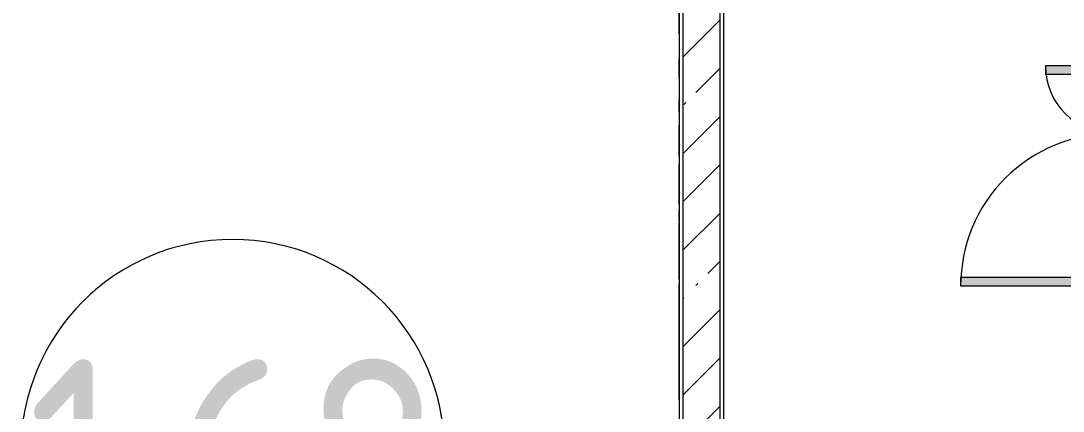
# Model space of a CAD drawing. Header units: millimetres. Extents: x 3991 to 282775, y -8553 to 29560.
# Drawn here: x 252038 to 258190, y 2966 to 5270 of the extents above; entities that cross this region are included whole.
import ezdxf

# ---------------------------------------------------------------- set-up
doc = ezdxf.new("R2010")
doc.units = ezdxf.units.MM
for name, color, linetype, lineweight in [('A-AREA-IDEN', 7, 'Continuous', 9), ('A-GENM-2', 7, 'Continuous', 5), ('I-WALL-3', 7, 'Continuous', 5)]:
    doc.layers.add(name, color=color, linetype=linetype, lineweight=lineweight)
for name, color, linetype, lineweight, true_color in [('A-DOOR-3', 7, 'Continuous', 5, 0xaaaaaa), ('A-DOOR-4', 7, 'Continuous', 5, 0xe2e2e2), ('A-DOOR-FRAM-2', 7, 'Continuous', 5, 0xe2e2e2), ('A-DOOR-FRAM-3', 7, 'Continuous', 5, 0xaaaaaa), ('A-FLOR-1', 7, 'Continuous', 5, 0xaaaaaa)]:
    doc.layers.add(name, color=color, linetype=linetype, lineweight=lineweight, true_color=true_color)
doc.styles.add('GOST Common_3', font='GOST_Common.ttf', dxfattribs={"width": 0.9, "height": 1250})

# ---------------------------------------------------------------- blocks, each defined once
blk = doc.blocks.new('110_Дверь_СКБ_2Ст - Д-5_п_ Из игровой в коридор-32215844-Общий план 1 этажа с размещением фрагментов 1_1-1_9')
at = {"layer": 'A-DOOR-4'}
for points in [[(-637.5, 940), (-637.5, 40), (-587.5, 40), (-587.5, 940)], [(612.5, 57.5), (612.5, 40), (662.5, 42.7), (662.5, 440), (612.5, 440), (612.5, 60)]]:
    blk.add_hatch(color=256, dxfattribs=at).paths.add_polyline_path(points)
h = blk.add_hatch(color=256, dxfattribs=at)
h.paths.add_polyline_path([(-687.5, 40), (-687.5, -40), (-627.5, -40), (-627.5, -10), (-637.5, -10), (-637.5, 40)])
h.paths.add_polyline_path([(652.5, -40), (712.5, -40), (712.5, 40), (662.5, 40), (662.5, -10), (652.5, -10), (652.5, -25.9)])
at = {"layer": 'A-DOOR-FRAM-2'}
for points in [[(-742.5, 40), (-672.5, 40), (-672.5, 48), (-742.5, 48)], [(697.5, 48), (697.5, 40), (767.5, 40), (767.5, 48), (712.5, 48)], [(-742.5, -48), (-672.5, -48), (-672.5, -40), (-742.5, -40)], [(697.5, -47.8), (697.8, -48), (767.5, -48), (767.5, -40), (697.5, -40)]]:
    blk.add_hatch(color=256, dxfattribs=at).paths.add_polyline_path(points)
at = {"layer": 'A-DOOR-3'}
for p, q in [((-637.5, 940), (-637.5, 40)), ((-587.5, 940), (-637.5, 940)), ((-587.5, 40), (-587.5, 940)), ((662.5, 440), (612.5, 440)), ((612.5, 440), (612.5, 40)), ((662.5, 40), (662.5, 440)), ((-637.5, 40), (-587.5, 40)), ((612.5, 40), (662.5, 40))]:
    blk.add_line(p, q, dxfattribs=at)
for centre, radius, start, end in [((-637.5, 40), 900, 0, 90), ((662.5, 40), 400, 90, 180)]:
    blk.add_arc(centre, radius, start, end, dxfattribs=at)
at = {"layer": 'A-DOOR-FRAM-3'}
for p, q in [((-672.5, 48), (-742.5, 48)), ((-742.5, 48), (-742.5, 40)), ((-742.5, 40), (-672.5, 40)), ((-637.5, 40), (-687.5, 40)), ((-687.5, 40), (-687.5, -40)), ((-672.5, 40), (-672.5, 48)), ((-637.5, -10), (-637.5, 40)), ((662.5, 40), (662.5, -10)), ((712.5, 40), (662.5, 40)), ((767.5, 48), (697.5, 48)), ((697.5, 48), (697.5, 40)), ((697.5, 40), (767.5, 40)), ((712.5, -40), (712.5, 40)), ((767.5, 40), (767.5, 48)), ((-672.5, -40), (-742.5, -40)), ((-742.5, -40), (-742.5, -48)), ((-742.5, -48), (-672.5, -48)), ((-672.5, -39), (-687.5, -39)), ((-687.5, -39), (-687.5, -40)), ((-687.5, -40), (-627.5, -40)), ((-687.5, -40), (-672.5, -40)), ((-672.5, -40), (-672.5, -39)), ((-672.5, -48), (-672.5, -40)), ((-627.5, -10), (-637.5, -10)), ((-627.5, -40), (-627.5, -10)), ((662.5, -10), (652.5, -10)), ((652.5, -10), (652.5, -40)), ((652.5, -40), (712.5, -40)), ((712.5, -39), (697.5, -39)), ((697.5, -39), (697.5, -40)), ((697.5, -40), (712.5, -40)), ((767.5, -40), (697.5, -40)), ((697.5, -40), (697.5, -48)), ((697.5, -48), (767.5, -48)), ((712.5, -40), (712.5, -39)), ((767.5, -48), (767.5, -40))]:
    blk.add_line(p, q, dxfattribs=at)
blk = doc.blocks.new('Рисунок_горы - Рисунок_горы-31934381-Общий план 1 этажа с размещением фрагментов 1_1-1_9')
at = {"layer": 'A-GENM-2'}
for p, q in [((107109, 5202.8), (107109, 5327.3)), ((107109, 5327.3), (107109, 5202.8)), ((107109, 5182.5), (107109, 5181.1)), ((107109, 5181.1), (107109, 5059.9)), ((107109, 4374.4), (107109, 4384)), ((107109, 4308.3), (107109, 4334.6)), ((107109, 4258.7), (107109, 4082.8)), ((107109, 3759.7), (107109, 3739.9)), ((107109, 3402.6), (107109, 3715.1)), ((107109, 3715.1), (107109, 3402.6)), ((107109, 3400.4), (107109, 3402.6)), ((107109, 3402.6), (107109, 3400.4)), ((107109, 3083.5), (107109, 3033.8)), ((107109, 3033.8), (107109, 3083.5))]:
    blk.add_line(p, q, dxfattribs=at)
for points, knots in [([(107109, 5322.1), (107109, 5322.1), (107109, 5294.4), (107109, 5274.4), (107109, 5251.1)], [0.2, 0.2, 0.2, 0.2, 0.20000001, 0.23333333, 0.23333333, 0.23333333, 0.23333333]), ([(107109, 5251.1), (107109, 5251.1), (107109, 5248.6), (107109, 5246.2), (107109, 5243.8)], [0.233333333, 0.233333333, 0.233333333, 0.233333333, 0.233333343, 0.240497581, 0.240497581, 0.240497581, 0.240497581]), ([(107109, 5217.1), (107109, 5217.1), (107109, 5208.5), (107109, 5196.8), (107109, 5188.5)], [0.26666667, 0.26666667, 0.26666667, 0.26666667, 0.26666668, 0.29266301, 0.29266301, 0.29266301, 0.29266301]), ([(107109, 5202.8), (107109, 5202.8), (107109, 5190.1), (107109, 5187.2), (107109, 5182.5)], [0.503597122, 0.503597122, 0.503597122, 0.503597122, 0.503597132, 0.510791367, 0.510791367, 0.510791367, 0.510791367]), ([(107109, 5059.9), (107109, 5059.9), (107109, 5048.8), (107109, 5037.4), (107109, 5026.3)], [0.525179856, 0.525179856, 0.525179856, 0.525179856, 0.525179866, 0.529081731, 0.529081731, 0.529081731, 0.529081731]), ([(107109, 4960), (107109, 4960), (107109, 4956.1), (107109, 4952.3), (107109, 4948.7)], [0.25, 0.25, 0.25, 0.25, 0.25000001, 0.28399361, 0.28399361, 0.28399361, 0.28399361]), ([(107109, 4936.1), (107109, 4936.1), (107109, 4926.5), (107109, 4918.4), (107109, 4911.6)], [0.5, 0.5, 0.5, 0.5, 0.50000001, 0.54626589, 0.54626589, 0.54626589, 0.54626589]), ([(107109, 4694), (107109, 4694), (107109, 4691.5), (107109, 4689.2), (107109, 4687)], [0.33333333, 0.33333333, 0.33333333, 0.33333333, 0.33333334, 0.35272654, 0.35272654, 0.35272654, 0.35272654]), ([(107109, 4683.1), (107109, 4683.1), (107109, 4671.1), (107109, 4660.8), (107109, 4652.1)], [0.33333333, 0.33333333, 0.33333333, 0.33333333, 0.33333334, 0.39532275, 0.39532275, 0.39532275, 0.39532275]), ([(107109, 4564.5), (107109, 4564.5), (107109, 4561.6), (107109, 4558.7), (107109, 4555.8)], [0.25, 0.25, 0.25, 0.25, 0.25000001, 0.27808604, 0.27808604, 0.27808604, 0.27808604]), ([(107109, 4519), (107109, 4519), (107109, 4515.6), (107109, 4512.5), (107109, 4509.5)], [0.33333333, 0.33333333, 0.33333333, 0.33333333, 0.33333334, 0.35936059, 0.35936059, 0.35936059, 0.35936059]), ([(107109, 4440.6), (107109, 4440.6), (107109, 4438.1), (107109, 4435.6), (107109, 4433.3)], [0.33333333, 0.33333333, 0.33333333, 0.33333333, 0.33333334, 0.35421971, 0.35421971, 0.35421971, 0.35421971]), ([(107109, 4384), (107109, 4384), (107109, 4407.4), (107109, 4419.2), (107109, 4422.4)], [0.059701493, 0.059701493, 0.059701493, 0.059701493, 0.059701503, 0.063018242, 0.063018242, 0.063018242, 0.063018242]), ([(107109, 4387.8), (107109, 4387.8), (107109, 4392.8), (107109, 4397.1), (107109, 4400.6)], [0.25, 0.25, 0.25, 0.25, 0.25000001, 0.26795645, 0.26795645, 0.26795645, 0.26795645]), ([(107109, 4355.8), (107109, 4355.8), (107109, 4362.9), (107109, 4368.3), (107109, 4374.4)], [0.02985075, 0.02985075, 0.02985075, 0.02985075, 0.02985076, 0.04477612, 0.04477612, 0.04477612, 0.04477612]), ([(107109, 4374.4), (107109, 4374.4), (107109, 4368.3), (107109, 4362.9), (107109, 4355.8)], [0.589928058, 0.589928058, 0.589928058, 0.589928058, 0.589928068, 0.597122302, 0.597122302, 0.597122302, 0.597122302]), ([(107109, 4344.4), (107109, 4344.4), (107109, 4347.6), (107109, 4352.1), (107109, 4355.8)], [0.01492537, 0.01492537, 0.01492537, 0.01492537, 0.01492538, 0.02985075, 0.02985075, 0.02985075, 0.02985075]), ([(107109, 4355.8), (107109, 4355.8), (107109, 4352.1), (107109, 4347.6), (107109, 4344.4)], [0.597122302, 0.597122302, 0.597122302, 0.597122302, 0.597122312, 0.604316547, 0.604316547, 0.604316547, 0.604316547]), ([(107109, 4344.4), (107109, 4344.4), (107109, 4338), (107109, 4334.8), (107109, 4333.2)], [0.604316547, 0.604316547, 0.604316547, 0.604316547, 0.604316557, 0.606930306, 0.606930306, 0.606930306, 0.606930306]), ([(107109, 4338.1), (107109, 4338.1), (107109, 4340.2), (107109, 4342.1), (107109, 4343.8)], [0.2, 0.2, 0.2, 0.2, 0.20000001, 0.209156175, 0.209156175, 0.209156175, 0.209156175]), ([(107109, 4330.1), (107109, 4330.1), (107109, 4309.7), (107109, 4273.5), (107109, 4254)], [0.18181818, 0.18181818, 0.18181818, 0.18181818, 0.18181819, 0.27272727, 0.27272727, 0.27272727, 0.27272727]), ([(107109, 4254), (107109, 4254), (107109, 4273.5), (107109, 4309.7), (107109, 4330.1)], [0.97014925, 0.97014925, 0.97014925, 0.97014925, 0.97014926, 1, 1, 1, 1]), ([(107109, 4330.1), (107109, 4330.1), (107109, 4315.7), (107109, 4299.2), (107109, 4284.9)], [0.611510791, 0.611510791, 0.611510791, 0.611510791, 0.611510801, 0.617072383, 0.617072383, 0.617072383, 0.617072383]), ([(107109, 4267.6), (107109, 4267.6), (107109, 4277.2), (107109, 4300.9), (107109, 4308.3)], [0.07462687, 0.07462687, 0.07462687, 0.07462687, 0.07462688, 0.08955224, 0.08955224, 0.08955224, 0.08955224]), ([(107109, 4308.3), (107109, 4308.3), (107109, 4294.5), (107109, 4267.6), (107109, 4258.7)], [0.08955224, 0.08955224, 0.08955224, 0.08955224, 0.08955225, 0.10447761, 0.10447761, 0.10447761, 0.10447761]), ([(107109, 4292), (107109, 4292), (107109, 4265.3), (107109, 4244.8), (107109, 4230)], [0.5, 0.5, 0.5, 0.5, 0.50000001, 0.58415994, 0.58415994, 0.58415994, 0.58415994]), ([(107109, 4254), (107109, 4254), (107109, 4225.6), (107109, 4203.6), (107109, 4185.1)], [0.27272727, 0.27272727, 0.27272727, 0.27272727, 0.27272728, 0.29544577, 0.29544577, 0.29544577, 0.29544577]), ([(107109, 4243.4), (107109, 4243.4), (107109, 4226), (107109, 4206.4), (107109, 4193.2)], [0.4, 0.4, 0.4, 0.4, 0.4, 0.5000887, 0.5000887, 0.5000887, 0.5000887]), ([(107109, 4082.8), (107109, 4082.8), (107109, 3948.4), (107109, 3856.6), (107109, 3759.7)], [0.11940299, 0.11940299, 0.11940299, 0.11940299, 0.119403, 0.13432836, 0.13432836, 0.13432836, 0.13432836]), ([(107109, 4024.9), (107109, 4024.9), (107109, 4046.4), (107109, 4063.9), (107109, 4079.1)], [0.955223881, 0.955223881, 0.955223881, 0.955223881, 0.955223891, 0.958256249, 0.958256249, 0.958256249, 0.958256249]), ([(107109, 4076.1), (107109, 4076.1), (107109, 4075.5), (107109, 4074.9), (107109, 4074.4)], [0.333333333, 0.333333333, 0.333333333, 0.333333333, 0.333333343, 0.338878128, 0.338878128, 0.338878128, 0.338878128]), ([(107109, 4024.9), (107109, 4024.9), (107109, 3938.6), (107109, 3972.8), (107109, 3775)], [0.36363636, 0.36363636, 0.36363636, 0.36363636, 0.36363637, 0.45334444, 0.45334444, 0.45334444, 0.45334444]), ([(107109, 3797.9), (107109, 3797.9), (107109, 3816.7), (107109, 3834.4), (107109, 3846.7)], [0.4, 0.4, 0.4, 0.4, 0.40000001, 0.48323063, 0.48323063, 0.48323063, 0.48323063]), ([(107109, 3400.4), (107109, 3400.4), (107109, 3384.7), (107109, 3360.7), (107109, 3341.9)], [0.71942446, 0.71942446, 0.71942446, 0.71942446, 0.71942447, 0.726618705, 0.726618705, 0.726618705, 0.726618705]), ([(107109, 3083.5), (107109, 3083.5), (107109, 3107), (107109, 3392), (107109, 3400.2)], [0.88059701, 0.88059701, 0.88059701, 0.88059701, 0.88059702, 0.89533399, 0.89533399, 0.89533399, 0.89533399]), ([(107109, 3341.9), (107109, 3341.9), (107109, 3287.7), (107109, 3238.9), (107109, 3190.2)], [0.726618705, 0.726618705, 0.726618705, 0.726618705, 0.726618715, 0.730787086, 0.730787086, 0.730787086, 0.730787086])]:
    blk.add_open_spline(points, degree=3, knots=knots, dxfattribs=at)
for points in [[(107109, 5260.7), (107109, 5275.7), (107109, 5285.7), (107109, 5291.6)], [(107109, 5257.1), (107109, 5258.3), (107109, 5259.5), (107109, 5260.7)], [(107109, 5229), (107109, 5225.1), (107109, 5221.2), (107109, 5217.1)], [(107109, 5193.5), (107109, 5195.9), (107109, 5198.9), (107109, 5202.8)], [(107109, 4996.9), (107109, 5086.6), (107109, 5046.4), (107109, 4960)], [(107109, 4997.1), (107109, 5021), (107109, 5029.3), (107109, 5042)], [(107109, 5030.9), (107109, 5009.2), (107109, 4973.1), (107109, 4936.1)], [(107109, 4931.1), (107109, 4949.6), (107109, 4972.3), (107109, 4997.1)], [(107109, 4801.5), (107109, 4837.3), (107109, 4769), (107109, 4683.1)], [(107109, 4745.8), (107109, 4834.9), (107109, 4778.8), (107109, 4694)], [(107109, 4729.3), (107109, 4734.7), (107109, 4740.2), (107109, 4745.8)], [(107109, 4610.3), (107109, 4692.4), (107109, 4646), (107109, 4564.5)], [(107109, 4560.8), (107109, 4651.4), (107109, 4604.2), (107109, 4519)], [(107109, 4480.9), (107109, 4572.6), (107109, 4516.7), (107109, 4440.6)], [(107109, 4532.1), (107109, 4540.9), (107109, 4550.5), (107109, 4560.8)], [(107109, 4470.8), (107109, 4474.1), (107109, 4477.5), (107109, 4480.9)], [(107109, 4422.3), (107109, 4412.5), (107109, 4330.7), (107109, 4267.6)], [(107109, 4394.1), (107109, 4371.7), (107109, 4334), (107109, 4292)], [(107109, 4388.7), (107109, 4383.5), (107109, 4378.7), (107109, 4374.4)], [(107109, 4317.2), (107109, 4357.9), (107109, 4365.3), (107109, 4387.8)], [(107109, 4330.1), (107109, 4333.9), (107109, 4326.6), (107109, 4344.4)], [(107109, 4341.2), (107109, 4322.9), (107109, 4288.3), (107109, 4243.4)], [(107109, 4284.3), (107109, 4313.8), (107109, 4319.7), (107109, 4338.1)], [(107109, 4284.9), (107109, 4299.2), (107109, 4315.7), (107109, 4330.1)], [(107109, 4250.2), (107109, 4269), (107109, 4291.9), (107109, 4317.2)], [(107109, 4227.3), (107109, 4244.5), (107109, 4264.5), (107109, 4284.3)], [(107109, 4185.1), (107109, 4203.6), (107109, 4225.6), (107109, 4254)], [(107109, 4109.1), (107109, 4188.9), (107109, 4152.7), (107109, 4076.1)], [(107109, 4091.2), (107109, 4096.8), (107109, 4102.8), (107109, 4109.1)], [(107109, 4079.1), (107109, 4063.9), (107109, 4046.4), (107109, 4024.9)], [(107109, 3775), (107109, 3972.8), (107109, 3938.6), (107109, 4024.9)], [(107109, 3745.9), (107109, 3754.8), (107109, 3773.9), (107109, 3783.9)], [(107109, 3400.4), (107109, 3399.3), (107109, 3107.3), (107109, 3083.5)], [(107109, 3190.2), (107109, 3238.9), (107109, 3287.7), (107109, 3341.9)]]:
    blk.add_open_spline(points, degree=3, dxfattribs=at)
blk = doc.blocks.new('Марка_Помещения - Номер-25198446-Общий план 1 этажа с размещением фрагментов 1_1-1_9')
at = {"layer": 'A-AREA-IDEN'}
for start, end in [(360, 180), (180, 360)]:
    blk.add_arc((0, 0), 2.5, start, end, dxfattribs=at)

msp = doc.modelspace()

# ---------------------------------------------------------------- hatches: boundary and pattern name
at = {"layer": 'I-WALL-3'}
h = msp.add_hatch(dxfattribs=at)
h.set_pattern_fill('FP_57', color=256, style=0, pattern_type=2)
h.set_pattern_definition([(45, (148815.1, 0), (-285.1231, 285.1231), []), (45, (149100.2, 0), (-285.1231, 285.1231), [504.031, -100.806, 16.764, -84.042])])
h.paths.add_polyline_path([(256145.1, 2400), (256165.1, 2400), (256165.1, 10600), (255945.1, 10600), (255945.1, 2400)])

# ---------------------------------------------------------------- linework, layer by layer
at = {"layer": 'A-FLOR-1'}
for p, q in [((255925.1, 517.4), (255925.1, 10380)), ((256185.1, 10380), (256185.1, 2557))]:
    msp.add_line(p, q, dxfattribs=at)
at = {"layer": 'I-WALL-3'}
for p, q in [((255945.1, 10400), (255945.1, 150)), ((256165.1, 2480), (256165.1, 10400))]:
    msp.add_line(p, q, dxfattribs=at)

# ---------------------------------------------------------------- block references
at = {"layer": 'A-AREA-IDEN', "xscale": 499.9999999999995, "yscale": 499.9999999999995, "zscale": 499.9999999999995}
msp.add_blockref('Марка_Помещения - Номер-25198446-Общий план 1 этажа с размещением фрагментов 1_1-1_9', (253287.5, 2729.3), dxfattribs=at)
at = {"layer": 'A-DOOR-3', "rotation": 89.99999999999991}
msp.add_blockref('110_Дверь_СКБ_2Ст - Д-5_п_ Из игровой в коридор-32215844-Общий план 1 этажа с размещением фрагментов 1_1-1_9', (258525.1, 4342.5), dxfattribs=at)
at = {"layer": 'A-GENM-2'}
msp.add_blockref('Рисунок_горы - Рисунок_горы-31934381-Общий план 1 этажа с размещением фрагментов 1_1-1_9', (148815.1, 0), dxfattribs=at)

# ---------------------------------------------------------------- texts
at = {"layer": 'A-AREA-IDEN', "insert": (252078.1, 3272.1), "char_height": 1250, "width": 3030.379, "attachment_point": 1, "style": 'GOST Common_3'}
msp.add_mtext('1.68', dxfattribs=at)

doc.saveas('drawing.dxf')
